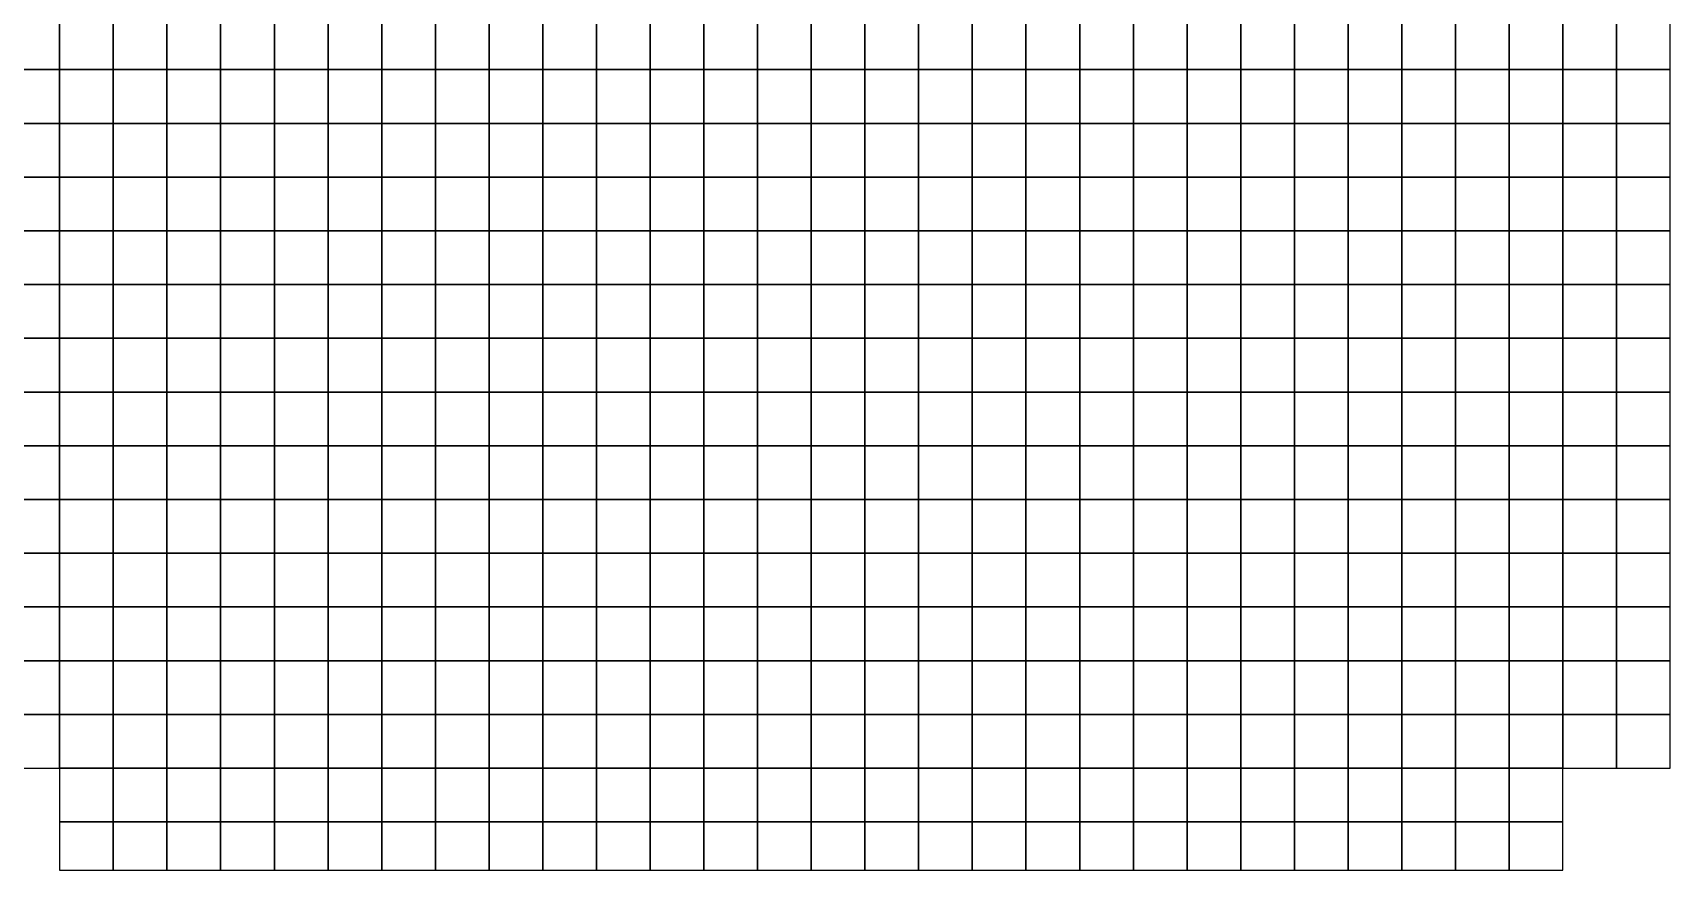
# Model space of a CAD drawing. Extents: x -2.8 to 74.5, y -0.2 to 18.4.
# Drawn here: x 30.07 to 36.17, y -0.18 to 2.94 of the extents above; entities that cross this region are included whole.
import ezdxf

# ---------------------------------------------------------------- set-up
doc = ezdxf.new("R2010")
doc.units = 0
doc.header["$MEASUREMENT"] = 0
doc.layers.add('layer_elements', color=7, linetype='Continuous')

msp = doc.modelspace()

# ---------------------------------------------------------------- linework, layer by layer
at = {"layer": 'layer_elements', "color": 171, "true_color": 0x8080ff}
for points in [[(29.97, 2.8), (30.17, 2.8), (30.17, 3), (29.97, 3)], [(30.17, 2.8), (30.37, 2.8), (30.37, 3), (30.17, 3)], [(30.37, 2.8), (30.57, 2.8), (30.57, 3), (30.37, 3)], [(30.57, 2.8), (30.77, 2.8), (30.77, 3), (30.57, 3)], [(30.77, 2.8), (30.97, 2.8), (30.97, 3), (30.77, 3)], [(30.97, 2.8), (31.17, 2.8), (31.17, 3), (30.97, 3)], [(31.17, 2.8), (31.37, 2.8), (31.37, 3), (31.17, 3)], [(31.37, 2.8), (31.57, 2.8), (31.57, 3), (31.37, 3)], [(31.57, 2.8), (31.77, 2.8), (31.77, 3), (31.57, 3)], [(31.77, 2.8), (31.97, 2.8), (31.97, 3), (31.77, 3)], [(31.97, 2.8), (32.17, 2.8), (32.17, 3), (31.97, 3)], [(32.17, 2.8), (32.37, 2.8), (32.37, 3), (32.17, 3)], [(32.37, 2.8), (32.57, 2.8), (32.57, 3), (32.37, 3)], [(32.57, 2.8), (32.77, 2.8), (32.77, 3), (32.57, 3)], [(32.77, 2.8), (32.97, 2.8), (32.97, 3), (32.77, 3)], [(32.97, 2.8), (33.17, 2.8), (33.17, 3), (32.97, 3)], [(33.17, 2.8), (33.37, 2.8), (33.37, 3), (33.17, 3)], [(33.37, 2.8), (33.57, 2.8), (33.57, 3), (33.37, 3)], [(33.57, 2.8), (33.77, 2.8), (33.77, 3), (33.57, 3)], [(33.77, 2.8), (33.97, 2.8), (33.97, 3), (33.77, 3)], [(33.97, 2.8), (34.17, 2.8), (34.17, 3), (33.97, 3)], [(34.17, 2.8), (34.37, 2.8), (34.37, 3), (34.17, 3)], [(34.37, 2.8), (34.57, 2.8), (34.57, 3), (34.37, 3)], [(34.57, 2.8), (34.77, 2.8), (34.77, 3), (34.57, 3)], [(34.77, 2.8), (34.97, 2.8), (34.97, 3), (34.77, 3)], [(34.97, 2.8), (35.17, 2.8), (35.17, 3), (34.97, 3)], [(35.17, 2.8), (35.37, 2.8), (35.37, 3), (35.17, 3)], [(35.37, 2.8), (35.57, 2.8), (35.57, 3), (35.37, 3)], [(35.57, 2.8), (35.77, 2.8), (35.77, 3), (35.57, 3)], [(35.77, 2.8), (35.97, 2.8), (35.97, 3), (35.77, 3)], [(35.97, 2.8), (36.17, 2.8), (36.17, 3), (35.97, 3)], [(29.97, 2.6), (30.17, 2.6), (30.17, 2.8), (29.97, 2.8)], [(30.17, 2.6), (30.37, 2.6), (30.37, 2.8), (30.17, 2.8)], [(30.37, 2.6), (30.57, 2.6), (30.57, 2.8), (30.37, 2.8)], [(30.57, 2.6), (30.77, 2.6), (30.77, 2.8), (30.57, 2.8)], [(30.77, 2.6), (30.97, 2.6), (30.97, 2.8), (30.77, 2.8)], [(30.97, 2.6), (31.17, 2.6), (31.17, 2.8), (30.97, 2.8)], [(31.17, 2.6), (31.37, 2.6), (31.37, 2.8), (31.17, 2.8)], [(31.37, 2.6), (31.57, 2.6), (31.57, 2.8), (31.37, 2.8)], [(31.57, 2.6), (31.77, 2.6), (31.77, 2.8), (31.57, 2.8)], [(31.77, 2.6), (31.97, 2.6), (31.97, 2.8), (31.77, 2.8)], [(31.97, 2.6), (32.17, 2.6), (32.17, 2.8), (31.97, 2.8)], [(32.17, 2.6), (32.37, 2.6), (32.37, 2.8), (32.17, 2.8)], [(32.37, 2.6), (32.57, 2.6), (32.57, 2.8), (32.37, 2.8)], [(32.57, 2.6), (32.77, 2.6), (32.77, 2.8), (32.57, 2.8)], [(32.77, 2.6), (32.97, 2.6), (32.97, 2.8), (32.77, 2.8)], [(32.97, 2.6), (33.17, 2.6), (33.17, 2.8), (32.97, 2.8)], [(33.17, 2.6), (33.37, 2.6), (33.37, 2.8), (33.17, 2.8)], [(33.37, 2.6), (33.57, 2.6), (33.57, 2.8), (33.37, 2.8)], [(33.57, 2.6), (33.77, 2.6), (33.77, 2.8), (33.57, 2.8)], [(33.77, 2.6), (33.97, 2.6), (33.97, 2.8), (33.77, 2.8)], [(33.97, 2.6), (34.17, 2.6), (34.17, 2.8), (33.97, 2.8)], [(34.17, 2.6), (34.37, 2.6), (34.37, 2.8), (34.17, 2.8)], [(34.37, 2.6), (34.57, 2.6), (34.57, 2.8), (34.37, 2.8)], [(34.57, 2.6), (34.77, 2.6), (34.77, 2.8), (34.57, 2.8)], [(34.77, 2.6), (34.97, 2.6), (34.97, 2.8), (34.77, 2.8)], [(34.97, 2.6), (35.17, 2.6), (35.17, 2.8), (34.97, 2.8)], [(35.17, 2.6), (35.37, 2.6), (35.37, 2.8), (35.17, 2.8)], [(35.37, 2.6), (35.57, 2.6), (35.57, 2.8), (35.37, 2.8)], [(35.57, 2.6), (35.77, 2.6), (35.77, 2.8), (35.57, 2.8)], [(35.77, 2.6), (35.97, 2.6), (35.97, 2.8), (35.77, 2.8)], [(35.97, 2.6), (36.17, 2.6), (36.17, 2.8), (35.97, 2.8)], [(29.97, 2.4), (30.17, 2.4), (30.17, 2.6), (29.97, 2.6)], [(30.17, 2.4), (30.37, 2.4), (30.37, 2.6), (30.17, 2.6)], [(30.37, 2.4), (30.57, 2.4), (30.57, 2.6), (30.37, 2.6)], [(30.57, 2.4), (30.77, 2.4), (30.77, 2.6), (30.57, 2.6)], [(30.77, 2.4), (30.97, 2.4), (30.97, 2.6), (30.77, 2.6)], [(30.97, 2.4), (31.17, 2.4), (31.17, 2.6), (30.97, 2.6)], [(31.17, 2.4), (31.37, 2.4), (31.37, 2.6), (31.17, 2.6)], [(31.37, 2.4), (31.57, 2.4), (31.57, 2.6), (31.37, 2.6)], [(31.57, 2.4), (31.77, 2.4), (31.77, 2.6), (31.57, 2.6)], [(31.77, 2.4), (31.97, 2.4), (31.97, 2.6), (31.77, 2.6)], [(31.97, 2.4), (32.17, 2.4), (32.17, 2.6), (31.97, 2.6)], [(32.17, 2.4), (32.37, 2.4), (32.37, 2.6), (32.17, 2.6)], [(32.37, 2.4), (32.57, 2.4), (32.57, 2.6), (32.37, 2.6)], [(32.57, 2.4), (32.77, 2.4), (32.77, 2.6), (32.57, 2.6)], [(32.77, 2.4), (32.97, 2.4), (32.97, 2.6), (32.77, 2.6)], [(32.97, 2.4), (33.17, 2.4), (33.17, 2.6), (32.97, 2.6)], [(33.17, 2.4), (33.37, 2.4), (33.37, 2.6), (33.17, 2.6)], [(33.37, 2.4), (33.57, 2.4), (33.57, 2.6), (33.37, 2.6)], [(33.57, 2.4), (33.77, 2.4), (33.77, 2.6), (33.57, 2.6)], [(33.77, 2.4), (33.97, 2.4), (33.97, 2.6), (33.77, 2.6)], [(33.97, 2.4), (34.17, 2.4), (34.17, 2.6), (33.97, 2.6)], [(34.17, 2.4), (34.37, 2.4), (34.37, 2.6), (34.17, 2.6)], [(34.37, 2.4), (34.57, 2.4), (34.57, 2.6), (34.37, 2.6)], [(34.57, 2.4), (34.77, 2.4), (34.77, 2.6), (34.57, 2.6)], [(34.77, 2.4), (34.97, 2.4), (34.97, 2.6), (34.77, 2.6)], [(34.97, 2.4), (35.17, 2.4), (35.17, 2.6), (34.97, 2.6)], [(35.17, 2.4), (35.37, 2.4), (35.37, 2.6), (35.17, 2.6)], [(35.37, 2.4), (35.57, 2.4), (35.57, 2.6), (35.37, 2.6)], [(35.57, 2.4), (35.77, 2.4), (35.77, 2.6), (35.57, 2.6)], [(35.77, 2.4), (35.97, 2.4), (35.97, 2.6), (35.77, 2.6)], [(35.97, 2.4), (36.17, 2.4), (36.17, 2.6), (35.97, 2.6)], [(29.97, 2.2), (30.17, 2.2), (30.17, 2.4), (29.97, 2.4)], [(30.17, 2.2), (30.37, 2.2), (30.37, 2.4), (30.17, 2.4)], [(30.37, 2.2), (30.57, 2.2), (30.57, 2.4), (30.37, 2.4)], [(30.57, 2.2), (30.77, 2.2), (30.77, 2.4), (30.57, 2.4)], [(30.77, 2.2), (30.97, 2.2), (30.97, 2.4), (30.77, 2.4)], [(30.97, 2.2), (31.17, 2.2), (31.17, 2.4), (30.97, 2.4)], [(31.17, 2.2), (31.37, 2.2), (31.37, 2.4), (31.17, 2.4)], [(31.37, 2.2), (31.57, 2.2), (31.57, 2.4), (31.37, 2.4)], [(31.57, 2.2), (31.77, 2.2), (31.77, 2.4), (31.57, 2.4)], [(31.77, 2.2), (31.97, 2.2), (31.97, 2.4), (31.77, 2.4)], [(31.97, 2.2), (32.17, 2.2), (32.17, 2.4), (31.97, 2.4)], [(32.17, 2.2), (32.37, 2.2), (32.37, 2.4), (32.17, 2.4)], [(32.37, 2.2), (32.57, 2.2), (32.57, 2.4), (32.37, 2.4)], [(32.57, 2.2), (32.77, 2.2), (32.77, 2.4), (32.57, 2.4)], [(32.77, 2.2), (32.97, 2.2), (32.97, 2.4), (32.77, 2.4)], [(32.97, 2.2), (33.17, 2.2), (33.17, 2.4), (32.97, 2.4)], [(33.17, 2.2), (33.37, 2.2), (33.37, 2.4), (33.17, 2.4)], [(33.37, 2.2), (33.57, 2.2), (33.57, 2.4), (33.37, 2.4)], [(33.57, 2.2), (33.77, 2.2), (33.77, 2.4), (33.57, 2.4)], [(33.77, 2.2), (33.97, 2.2), (33.97, 2.4), (33.77, 2.4)], [(33.97, 2.2), (34.17, 2.2), (34.17, 2.4), (33.97, 2.4)], [(34.17, 2.2), (34.37, 2.2), (34.37, 2.4), (34.17, 2.4)], [(34.37, 2.2), (34.57, 2.2), (34.57, 2.4), (34.37, 2.4)], [(34.57, 2.2), (34.77, 2.2), (34.77, 2.4), (34.57, 2.4)], [(34.77, 2.2), (34.97, 2.2), (34.97, 2.4), (34.77, 2.4)], [(34.97, 2.2), (35.17, 2.2), (35.17, 2.4), (34.97, 2.4)], [(35.17, 2.2), (35.37, 2.2), (35.37, 2.4), (35.17, 2.4)], [(35.37, 2.2), (35.57, 2.2), (35.57, 2.4), (35.37, 2.4)], [(35.57, 2.2), (35.77, 2.2), (35.77, 2.4), (35.57, 2.4)], [(35.77, 2.2), (35.97, 2.2), (35.97, 2.4), (35.77, 2.4)], [(35.97, 2.2), (36.17, 2.2), (36.17, 2.4), (35.97, 2.4)], [(29.97, 2), (30.17, 2), (30.17, 2.2), (29.97, 2.2)], [(30.17, 2), (30.37, 2), (30.37, 2.2), (30.17, 2.2)], [(30.37, 2), (30.57, 2), (30.57, 2.2), (30.37, 2.2)], [(30.57, 2), (30.77, 2), (30.77, 2.2), (30.57, 2.2)], [(30.77, 2), (30.97, 2), (30.97, 2.2), (30.77, 2.2)], [(30.97, 2), (31.17, 2), (31.17, 2.2), (30.97, 2.2)], [(31.17, 2), (31.37, 2), (31.37, 2.2), (31.17, 2.2)], [(31.37, 2), (31.57, 2), (31.57, 2.2), (31.37, 2.2)], [(31.57, 2), (31.77, 2), (31.77, 2.2), (31.57, 2.2)], [(31.77, 2), (31.97, 2), (31.97, 2.2), (31.77, 2.2)], [(31.97, 2), (32.17, 2), (32.17, 2.2), (31.97, 2.2)], [(32.17, 2), (32.37, 2), (32.37, 2.2), (32.17, 2.2)], [(32.37, 2), (32.57, 2), (32.57, 2.2), (32.37, 2.2)], [(32.57, 2), (32.77, 2), (32.77, 2.2), (32.57, 2.2)], [(32.77, 2), (32.97, 2), (32.97, 2.2), (32.77, 2.2)], [(32.97, 2), (33.17, 2), (33.17, 2.2), (32.97, 2.2)], [(33.17, 2), (33.37, 2), (33.37, 2.2), (33.17, 2.2)], [(33.37, 2), (33.57, 2), (33.57, 2.2), (33.37, 2.2)], [(33.57, 2), (33.77, 2), (33.77, 2.2), (33.57, 2.2)], [(33.77, 2), (33.97, 2), (33.97, 2.2), (33.77, 2.2)], [(33.97, 2), (34.17, 2), (34.17, 2.2), (33.97, 2.2)], [(34.17, 2), (34.37, 2), (34.37, 2.2), (34.17, 2.2)], [(34.37, 2), (34.57, 2), (34.57, 2.2), (34.37, 2.2)], [(34.57, 2), (34.77, 2), (34.77, 2.2), (34.57, 2.2)], [(34.77, 2), (34.97, 2), (34.97, 2.2), (34.77, 2.2)], [(34.97, 2), (35.17, 2), (35.17, 2.2), (34.97, 2.2)], [(35.17, 2), (35.37, 2), (35.37, 2.2), (35.17, 2.2)], [(35.37, 2), (35.57, 2), (35.57, 2.2), (35.37, 2.2)], [(35.57, 2), (35.77, 2), (35.77, 2.2), (35.57, 2.2)], [(35.77, 2), (35.97, 2), (35.97, 2.2), (35.77, 2.2)], [(35.97, 2), (36.17, 2), (36.17, 2.2), (35.97, 2.2)], [(29.97, 1.8), (30.17, 1.8), (30.17, 2), (29.97, 2)], [(30.17, 1.8), (30.37, 1.8), (30.37, 2), (30.17, 2)], [(30.37, 1.8), (30.57, 1.8), (30.57, 2), (30.37, 2)], [(30.57, 1.8), (30.77, 1.8), (30.77, 2), (30.57, 2)], [(30.77, 1.8), (30.97, 1.8), (30.97, 2), (30.77, 2)], [(30.97, 1.8), (31.17, 1.8), (31.17, 2), (30.97, 2)], [(31.17, 1.8), (31.37, 1.8), (31.37, 2), (31.17, 2)], [(31.37, 1.8), (31.57, 1.8), (31.57, 2), (31.37, 2)], [(31.57, 1.8), (31.77, 1.8), (31.77, 2), (31.57, 2)], [(31.77, 1.8), (31.97, 1.8), (31.97, 2), (31.77, 2)], [(31.97, 1.8), (32.17, 1.8), (32.17, 2), (31.97, 2)], [(32.17, 1.8), (32.37, 1.8), (32.37, 2), (32.17, 2)], [(32.37, 1.8), (32.57, 1.8), (32.57, 2), (32.37, 2)], [(32.57, 1.8), (32.77, 1.8), (32.77, 2), (32.57, 2)], [(32.77, 1.8), (32.97, 1.8), (32.97, 2), (32.77, 2)], [(32.97, 1.8), (33.17, 1.8), (33.17, 2), (32.97, 2)], [(33.17, 1.8), (33.37, 1.8), (33.37, 2), (33.17, 2)], [(33.37, 1.8), (33.57, 1.8), (33.57, 2), (33.37, 2)], [(33.57, 1.8), (33.77, 1.8), (33.77, 2), (33.57, 2)], [(33.77, 1.8), (33.97, 1.8), (33.97, 2), (33.77, 2)], [(33.97, 1.8), (34.17, 1.8), (34.17, 2), (33.97, 2)], [(34.17, 1.8), (34.37, 1.8), (34.37, 2), (34.17, 2)], [(34.37, 1.8), (34.57, 1.8), (34.57, 2), (34.37, 2)], [(34.57, 1.8), (34.77, 1.8), (34.77, 2), (34.57, 2)], [(34.77, 1.8), (34.97, 1.8), (34.97, 2), (34.77, 2)], [(34.97, 1.8), (35.17, 1.8), (35.17, 2), (34.97, 2)], [(35.17, 1.8), (35.37, 1.8), (35.37, 2), (35.17, 2)], [(35.37, 1.8), (35.57, 1.8), (35.57, 2), (35.37, 2)], [(35.57, 1.8), (35.77, 1.8), (35.77, 2), (35.57, 2)], [(35.77, 1.8), (35.97, 1.8), (35.97, 2), (35.77, 2)], [(35.97, 1.8), (36.17, 1.8), (36.17, 2), (35.97, 2)], [(29.97, 1.6), (30.17, 1.6), (30.17, 1.8), (29.97, 1.8)], [(30.17, 1.6), (30.37, 1.6), (30.37, 1.8), (30.17, 1.8)], [(30.37, 1.6), (30.57, 1.6), (30.57, 1.8), (30.37, 1.8)], [(30.57, 1.6), (30.77, 1.6), (30.77, 1.8), (30.57, 1.8)], [(30.77, 1.6), (30.97, 1.6), (30.97, 1.8), (30.77, 1.8)], [(30.97, 1.6), (31.17, 1.6), (31.17, 1.8), (30.97, 1.8)], [(31.17, 1.6), (31.37, 1.6), (31.37, 1.8), (31.17, 1.8)], [(31.37, 1.6), (31.57, 1.6), (31.57, 1.8), (31.37, 1.8)], [(31.57, 1.6), (31.77, 1.6), (31.77, 1.8), (31.57, 1.8)], [(31.77, 1.6), (31.97, 1.6), (31.97, 1.8), (31.77, 1.8)], [(31.97, 1.6), (32.17, 1.6), (32.17, 1.8), (31.97, 1.8)], [(32.17, 1.6), (32.37, 1.6), (32.37, 1.8), (32.17, 1.8)], [(32.37, 1.6), (32.57, 1.6), (32.57, 1.8), (32.37, 1.8)], [(32.57, 1.6), (32.77, 1.6), (32.77, 1.8), (32.57, 1.8)], [(32.77, 1.6), (32.97, 1.6), (32.97, 1.8), (32.77, 1.8)], [(32.97, 1.6), (33.17, 1.6), (33.17, 1.8), (32.97, 1.8)], [(33.17, 1.6), (33.37, 1.6), (33.37, 1.8), (33.17, 1.8)], [(33.37, 1.6), (33.57, 1.6), (33.57, 1.8), (33.37, 1.8)], [(33.57, 1.6), (33.77, 1.6), (33.77, 1.8), (33.57, 1.8)], [(33.77, 1.6), (33.97, 1.6), (33.97, 1.8), (33.77, 1.8)], [(33.97, 1.6), (34.17, 1.6), (34.17, 1.8), (33.97, 1.8)], [(34.17, 1.6), (34.37, 1.6), (34.37, 1.8), (34.17, 1.8)], [(34.37, 1.6), (34.57, 1.6), (34.57, 1.8), (34.37, 1.8)], [(34.57, 1.6), (34.77, 1.6), (34.77, 1.8), (34.57, 1.8)], [(34.77, 1.6), (34.97, 1.6), (34.97, 1.8), (34.77, 1.8)], [(34.97, 1.6), (35.17, 1.6), (35.17, 1.8), (34.97, 1.8)], [(35.17, 1.6), (35.37, 1.6), (35.37, 1.8), (35.17, 1.8)], [(35.37, 1.6), (35.57, 1.6), (35.57, 1.8), (35.37, 1.8)], [(35.57, 1.6), (35.77, 1.6), (35.77, 1.8), (35.57, 1.8)], [(35.77, 1.6), (35.97, 1.6), (35.97, 1.8), (35.77, 1.8)], [(35.97, 1.6), (36.17, 1.6), (36.17, 1.8), (35.97, 1.8)], [(29.97, 1.4), (30.17, 1.4), (30.17, 1.6), (29.97, 1.6)], [(30.17, 1.4), (30.37, 1.4), (30.37, 1.6), (30.17, 1.6)], [(30.37, 1.4), (30.57, 1.4), (30.57, 1.6), (30.37, 1.6)], [(30.57, 1.4), (30.77, 1.4), (30.77, 1.6), (30.57, 1.6)], [(30.77, 1.4), (30.97, 1.4), (30.97, 1.6), (30.77, 1.6)], [(30.97, 1.4), (31.17, 1.4), (31.17, 1.6), (30.97, 1.6)], [(31.17, 1.4), (31.37, 1.4), (31.37, 1.6), (31.17, 1.6)], [(31.37, 1.4), (31.57, 1.4), (31.57, 1.6), (31.37, 1.6)], [(31.57, 1.4), (31.77, 1.4), (31.77, 1.6), (31.57, 1.6)], [(31.77, 1.4), (31.97, 1.4), (31.97, 1.6), (31.77, 1.6)], [(31.97, 1.4), (32.17, 1.4), (32.17, 1.6), (31.97, 1.6)], [(32.17, 1.4), (32.37, 1.4), (32.37, 1.6), (32.17, 1.6)], [(32.37, 1.4), (32.57, 1.4), (32.57, 1.6), (32.37, 1.6)], [(32.57, 1.4), (32.77, 1.4), (32.77, 1.6), (32.57, 1.6)], [(32.77, 1.4), (32.97, 1.4), (32.97, 1.6), (32.77, 1.6)], [(32.97, 1.4), (33.17, 1.4), (33.17, 1.6), (32.97, 1.6)], [(33.17, 1.4), (33.37, 1.4), (33.37, 1.6), (33.17, 1.6)], [(33.37, 1.4), (33.57, 1.4), (33.57, 1.6), (33.37, 1.6)], [(33.57, 1.4), (33.77, 1.4), (33.77, 1.6), (33.57, 1.6)], [(33.77, 1.4), (33.97, 1.4), (33.97, 1.6), (33.77, 1.6)], [(33.97, 1.4), (34.17, 1.4), (34.17, 1.6), (33.97, 1.6)], [(34.17, 1.4), (34.37, 1.4), (34.37, 1.6), (34.17, 1.6)], [(34.37, 1.4), (34.57, 1.4), (34.57, 1.6), (34.37, 1.6)], [(34.57, 1.4), (34.77, 1.4), (34.77, 1.6), (34.57, 1.6)], [(34.77, 1.4), (34.97, 1.4), (34.97, 1.6), (34.77, 1.6)], [(34.97, 1.4), (35.17, 1.4), (35.17, 1.6), (34.97, 1.6)], [(35.17, 1.4), (35.37, 1.4), (35.37, 1.6), (35.17, 1.6)], [(35.37, 1.4), (35.57, 1.4), (35.57, 1.6), (35.37, 1.6)], [(35.57, 1.4), (35.77, 1.4), (35.77, 1.6), (35.57, 1.6)], [(35.77, 1.4), (35.97, 1.4), (35.97, 1.6), (35.77, 1.6)], [(35.97, 1.4), (36.17, 1.4), (36.17, 1.6), (35.97, 1.6)], [(29.97, 1.2), (30.17, 1.2), (30.17, 1.4), (29.97, 1.4)], [(30.17, 1.2), (30.37, 1.2), (30.37, 1.4), (30.17, 1.4)], [(30.37, 1.2), (30.57, 1.2), (30.57, 1.4), (30.37, 1.4)], [(30.57, 1.2), (30.77, 1.2), (30.77, 1.4), (30.57, 1.4)], [(30.77, 1.2), (30.97, 1.2), (30.97, 1.4), (30.77, 1.4)], [(30.97, 1.2), (31.17, 1.2), (31.17, 1.4), (30.97, 1.4)], [(31.17, 1.2), (31.37, 1.2), (31.37, 1.4), (31.17, 1.4)], [(31.37, 1.2), (31.57, 1.2), (31.57, 1.4), (31.37, 1.4)], [(31.57, 1.2), (31.77, 1.2), (31.77, 1.4), (31.57, 1.4)], [(31.77, 1.2), (31.97, 1.2), (31.97, 1.4), (31.77, 1.4)], [(31.97, 1.2), (32.17, 1.2), (32.17, 1.4), (31.97, 1.4)], [(32.17, 1.2), (32.37, 1.2), (32.37, 1.4), (32.17, 1.4)], [(32.37, 1.2), (32.57, 1.2), (32.57, 1.4), (32.37, 1.4)], [(32.57, 1.2), (32.77, 1.2), (32.77, 1.4), (32.57, 1.4)], [(32.77, 1.2), (32.97, 1.2), (32.97, 1.4), (32.77, 1.4)], [(32.97, 1.2), (33.17, 1.2), (33.17, 1.4), (32.97, 1.4)], [(33.17, 1.2), (33.37, 1.2), (33.37, 1.4), (33.17, 1.4)], [(33.37, 1.2), (33.57, 1.2), (33.57, 1.4), (33.37, 1.4)], [(33.57, 1.2), (33.77, 1.2), (33.77, 1.4), (33.57, 1.4)], [(33.77, 1.2), (33.97, 1.2), (33.97, 1.4), (33.77, 1.4)], [(33.97, 1.2), (34.17, 1.2), (34.17, 1.4), (33.97, 1.4)], [(34.17, 1.2), (34.37, 1.2), (34.37, 1.4), (34.17, 1.4)], [(34.37, 1.2), (34.57, 1.2), (34.57, 1.4), (34.37, 1.4)], [(34.57, 1.2), (34.77, 1.2), (34.77, 1.4), (34.57, 1.4)], [(34.77, 1.2), (34.97, 1.2), (34.97, 1.4), (34.77, 1.4)], [(34.97, 1.2), (35.17, 1.2), (35.17, 1.4), (34.97, 1.4)], [(35.17, 1.2), (35.37, 1.2), (35.37, 1.4), (35.17, 1.4)], [(35.37, 1.2), (35.57, 1.2), (35.57, 1.4), (35.37, 1.4)], [(35.57, 1.2), (35.77, 1.2), (35.77, 1.4), (35.57, 1.4)], [(35.77, 1.2), (35.97, 1.2), (35.97, 1.4), (35.77, 1.4)], [(35.97, 1.2), (36.17, 1.2), (36.17, 1.4), (35.97, 1.4)], [(30.77, 1), (30.97, 1), (30.97, 1.2), (30.77, 1.2)], [(30.97, 1), (31.17, 1), (31.17, 1.2), (30.97, 1.2)], [(31.17, 1), (31.37, 1), (31.37, 1.2), (31.17, 1.2)], [(31.37, 1), (31.57, 1), (31.57, 1.2), (31.37, 1.2)], [(31.57, 1), (31.77, 1), (31.77, 1.2), (31.57, 1.2)], [(31.77, 1), (31.97, 1), (31.97, 1.2), (31.77, 1.2)], [(31.97, 1), (32.17, 1), (32.17, 1.2), (31.97, 1.2)], [(32.17, 1), (32.37, 1), (32.37, 1.2), (32.17, 1.2)], [(32.37, 1), (32.57, 1), (32.57, 1.2), (32.37, 1.2)], [(32.57, 1), (32.77, 1), (32.77, 1.2), (32.57, 1.2)], [(32.77, 1), (32.97, 1), (32.97, 1.2), (32.77, 1.2)], [(32.97, 1), (33.17, 1), (33.17, 1.2), (32.97, 1.2)], [(33.17, 1), (33.37, 1), (33.37, 1.2), (33.17, 1.2)], [(33.37, 1), (33.57, 1), (33.57, 1.2), (33.37, 1.2)], [(33.57, 1), (33.77, 1), (33.77, 1.2), (33.57, 1.2)], [(33.77, 1), (33.97, 1), (33.97, 1.2), (33.77, 1.2)], [(33.97, 1), (34.17, 1), (34.17, 1.2), (33.97, 1.2)], [(34.17, 1), (34.37, 1), (34.37, 1.2), (34.17, 1.2)], [(34.37, 1), (34.57, 1), (34.57, 1.2), (34.37, 1.2)], [(34.57, 1), (34.77, 1), (34.77, 1.2), (34.57, 1.2)], [(34.77, 1), (34.97, 1), (34.97, 1.2), (34.77, 1.2)], [(34.97, 1), (35.17, 1), (35.17, 1.2), (34.97, 1.2)], [(35.17, 1), (35.37, 1), (35.37, 1.2), (35.17, 1.2)], [(35.37, 1), (35.57, 1), (35.57, 1.2), (35.37, 1.2)], [(35.57, 1), (35.77, 1), (35.77, 1.2), (35.57, 1.2)], [(30.97, 0.8), (31.17, 0.8), (31.17, 1), (30.97, 1)], [(31.17, 0.8), (31.37, 0.8), (31.37, 1), (31.17, 1)], [(31.37, 0.8), (31.57, 0.8), (31.57, 1), (31.37, 1)], [(31.57, 0.8), (31.77, 0.8), (31.77, 1), (31.57, 1)], [(31.77, 0.8), (31.97, 0.8), (31.97, 1), (31.77, 1)], [(31.97, 0.8), (32.17, 0.8), (32.17, 1), (31.97, 1)], [(32.17, 0.8), (32.37, 0.8), (32.37, 1), (32.17, 1)], [(32.37, 0.8), (32.57, 0.8), (32.57, 1), (32.37, 1)], [(32.57, 0.8), (32.77, 0.8), (32.77, 1), (32.57, 1)], [(32.77, 0.8), (32.97, 0.8), (32.97, 1), (32.77, 1)], [(32.97, 0.8), (33.17, 0.8), (33.17, 1), (32.97, 1)], [(33.17, 0.8), (33.37, 0.8), (33.37, 1), (33.17, 1)], [(33.37, 0.8), (33.57, 0.8), (33.57, 1), (33.37, 1)], [(33.57, 0.8), (33.77, 0.8), (33.77, 1), (33.57, 1)], [(33.77, 0.8), (33.97, 0.8), (33.97, 1), (33.77, 1)], [(33.97, 0.8), (34.17, 0.8), (34.17, 1), (33.97, 1)], [(34.17, 0.8), (34.37, 0.8), (34.37, 1), (34.17, 1)], [(34.37, 0.8), (34.57, 0.8), (34.57, 1), (34.37, 1)], [(34.57, 0.8), (34.77, 0.8), (34.77, 1), (34.57, 1)], [(34.77, 0.8), (34.97, 0.8), (34.97, 1), (34.77, 1)], [(31.17, 0.6), (31.37, 0.6), (31.37, 0.8), (31.17, 0.8)], [(31.37, 0.6), (31.57, 0.6), (31.57, 0.8), (31.37, 0.8)], [(31.57, 0.6), (31.77, 0.6), (31.77, 0.8), (31.57, 0.8)], [(31.77, 0.6), (31.97, 0.6), (31.97, 0.8), (31.77, 0.8)], [(31.97, 0.6), (32.17, 0.6), (32.17, 0.8), (31.97, 0.8)], [(32.17, 0.6), (32.37, 0.6), (32.37, 0.8), (32.17, 0.8)], [(32.37, 0.6), (32.57, 0.6), (32.57, 0.8), (32.37, 0.8)], [(32.57, 0.6), (32.77, 0.6), (32.77, 0.8), (32.57, 0.8)], [(32.77, 0.6), (32.97, 0.6), (32.97, 0.8), (32.77, 0.8)], [(32.97, 0.6), (33.17, 0.6), (33.17, 0.8), (32.97, 0.8)], [(33.17, 0.6), (33.37, 0.6), (33.37, 0.8), (33.17, 0.8)], [(33.37, 0.6), (33.57, 0.6), (33.57, 0.8), (33.37, 0.8)], [(33.57, 0.6), (33.77, 0.6), (33.77, 0.8), (33.57, 0.8)], [(33.77, 0.6), (33.97, 0.6), (33.97, 0.8), (33.77, 0.8)], [(33.97, 0.6), (34.17, 0.6), (34.17, 0.8), (33.97, 0.8)], [(34.17, 0.6), (34.37, 0.6), (34.37, 0.8), (34.17, 0.8)], [(34.37, 0.6), (34.57, 0.6), (34.57, 0.8), (34.37, 0.8)], [(34.57, 0.6), (34.77, 0.6), (34.77, 0.8), (34.57, 0.8)], [(34.77, 0.6), (34.97, 0.6), (34.97, 0.8), (34.77, 0.8)], [(31.17, 0.4), (31.37, 0.4), (31.37, 0.6), (31.17, 0.6)], [(31.37, 0.4), (31.57, 0.4), (31.57, 0.6), (31.37, 0.6)], [(31.57, 0.4), (31.77, 0.4), (31.77, 0.6), (31.57, 0.6)], [(31.77, 0.4), (31.97, 0.4), (31.97, 0.6), (31.77, 0.6)], [(31.97, 0.4), (32.17, 0.4), (32.17, 0.6), (31.97, 0.6)], [(32.17, 0.4), (32.37, 0.4), (32.37, 0.6), (32.17, 0.6)], [(32.37, 0.4), (32.57, 0.4), (32.57, 0.6), (32.37, 0.6)], [(32.57, 0.4), (32.77, 0.4), (32.77, 0.6), (32.57, 0.6)], [(32.77, 0.4), (32.97, 0.4), (32.97, 0.6), (32.77, 0.6)], [(32.97, 0.4), (33.17, 0.4), (33.17, 0.6), (32.97, 0.6)], [(33.17, 0.4), (33.37, 0.4), (33.37, 0.6), (33.17, 0.6)], [(33.37, 0.4), (33.57, 0.4), (33.57, 0.6), (33.37, 0.6)], [(33.57, 0.4), (33.77, 0.4), (33.77, 0.6), (33.57, 0.6)], [(33.77, 0.4), (33.97, 0.4), (33.97, 0.6), (33.77, 0.6)], [(33.97, 0.4), (34.17, 0.4), (34.17, 0.6), (33.97, 0.6)], [(34.17, 0.4), (34.37, 0.4), (34.37, 0.6), (34.17, 0.6)], [(34.37, 0.4), (34.57, 0.4), (34.57, 0.6), (34.37, 0.6)], [(34.57, 0.4), (34.77, 0.4), (34.77, 0.6), (34.57, 0.6)], [(31.17, 0.2), (31.37, 0.2), (31.37, 0.4), (31.17, 0.4)], [(31.37, 0.2), (31.57, 0.2), (31.57, 0.4), (31.37, 0.4)], [(31.57, 0.2), (31.77, 0.2), (31.77, 0.4), (31.57, 0.4)], [(31.77, 0.2), (31.97, 0.2), (31.97, 0.4), (31.77, 0.4)], [(31.97, 0.2), (32.17, 0.2), (32.17, 0.4), (31.97, 0.4)], [(32.17, 0.2), (32.37, 0.2), (32.37, 0.4), (32.17, 0.4)], [(32.37, 0.2), (32.57, 0.2), (32.57, 0.4), (32.37, 0.4)], [(32.57, 0.2), (32.77, 0.2), (32.77, 0.4), (32.57, 0.4)], [(32.77, 0.2), (32.97, 0.2), (32.97, 0.4), (32.77, 0.4)], [(32.97, 0.2), (33.17, 0.2), (33.17, 0.4), (32.97, 0.4)], [(33.17, 0.2), (33.37, 0.2), (33.37, 0.4), (33.17, 0.4)], [(33.37, 0.2), (33.57, 0.2), (33.57, 0.4), (33.37, 0.4)], [(33.57, 0.2), (33.77, 0.2), (33.77, 0.4), (33.57, 0.4)], [(33.77, 0.2), (33.97, 0.2), (33.97, 0.4), (33.77, 0.4)], [(33.97, 0.2), (34.17, 0.2), (34.17, 0.4), (33.97, 0.4)], [(34.17, 0.2), (34.37, 0.2), (34.37, 0.4), (34.17, 0.4)], [(34.37, 0.2), (34.57, 0.2), (34.57, 0.4), (34.37, 0.4)], [(34.57, 0.2), (34.77, 0.2), (34.77, 0.4), (34.57, 0.4)], [(35.97, 0.2), (36.17, 0.2), (36.17, 0.4), (35.97, 0.4)], [(30.17, 0), (30.37, 0, 0), (30.37, 0.2, 0), (30.17, 0.2)], [(30.97, 0), (31.17, 0), (31.17, 0.2), (30.97, 0.2)], [(31.17, 0), (31.37, 0), (31.37, 0.2), (31.17, 0.2)], [(31.37, 0), (31.57, 0), (31.57, 0.2), (31.37, 0.2)], [(31.57, 0), (31.77, 0), (31.77, 0.2), (31.57, 0.2)], [(31.77, 0), (31.97, 0), (31.97, 0.2), (31.77, 0.2)], [(31.97, 0), (32.17, 0), (32.17, 0.2), (31.97, 0.2)], [(32.17, 0), (32.37, 0), (32.37, 0.2), (32.17, 0.2)], [(32.37, 0), (32.57, 0), (32.57, 0.2), (32.37, 0.2)], [(32.57, 0), (32.77, 0), (32.77, 0.2), (32.57, 0.2)], [(32.77, 0), (32.97, 0), (32.97, 0.2), (32.77, 0.2)], [(32.97, 0), (33.17, 0), (33.17, 0.2), (32.97, 0.2)], [(33.17, 0), (33.37, 0), (33.37, 0.2), (33.17, 0.2)], [(33.37, 0), (33.57, 0), (33.57, 0.2), (33.37, 0.2)], [(33.57, 0), (33.77, 0), (33.77, 0.2), (33.57, 0.2)], [(33.77, 0), (33.97, 0), (33.97, 0.2), (33.77, 0.2)], [(33.97, 0), (34.17, 0), (34.17, 0.2), (33.97, 0.2)], [(34.17, 0), (34.37, 0), (34.37, 0.2), (34.17, 0.2)], [(34.37, 0), (34.57, 0), (34.57, 0.2), (34.37, 0.2)], [(34.57, 0), (34.77, 0), (34.77, 0.2), (34.57, 0.2)], [(30.17, -0.18), (30.37, -0.18, 0), (30.37, 0, 0), (30.17, 0)], [(30.37, -0.18, 0), (30.57, -0.18), (30.57, 0), (30.37, 0, 0)], [(30.97, -0.18), (31.17, -0.18), (31.17, 0), (30.97, 0)], [(31.17, -0.18), (31.37, -0.18), (31.37, 0), (31.17, 0)], [(31.37, -0.18), (31.57, -0.18), (31.57, 0), (31.37, 0)], [(31.57, -0.18), (31.77, -0.18), (31.77, 0), (31.57, 0)], [(31.77, -0.18), (31.97, -0.18), (31.97, 0), (31.77, 0)], [(31.97, -0.18), (32.17, -0.18), (32.17, 0), (31.97, 0)], [(32.17, -0.18), (32.37, -0.18), (32.37, 0), (32.17, 0)], [(32.37, -0.18), (32.57, -0.18), (32.57, 0), (32.37, 0)], [(32.57, -0.18), (32.77, -0.18), (32.77, 0), (32.57, 0)], [(32.77, -0.18), (32.97, -0.18), (32.97, 0), (32.77, 0)], [(32.97, -0.18), (33.17, -0.18), (33.17, 0), (32.97, 0)], [(33.17, -0.18), (33.37, -0.18), (33.37, 0), (33.17, 0)], [(33.37, -0.18), (33.57, -0.18), (33.57, 0), (33.37, 0)], [(33.57, -0.18), (33.77, -0.18), (33.77, 0), (33.57, 0)], [(33.77, -0.18), (33.97, -0.18), (33.97, 0), (33.77, 0)], [(33.97, -0.18), (34.17, -0.18), (34.17, 0), (33.97, 0)], [(34.17, -0.18), (34.37, -0.18), (34.37, 0), (34.17, 0)], [(34.37, -0.18), (34.57, -0.18), (34.57, 0), (34.37, 0)], [(34.57, -0.18), (34.77, -0.18), (34.77, 0), (34.57, 0)], [(34.77, -0.18), (34.97, -0.18), (34.97, 0), (34.77, 0)], [(35.37, -0.18), (35.57, -0.18, 0), (35.57, 0), (35.37, 0)], [(35.57, -0.18, 0), (35.77, -0.18), (35.77, 0), (35.57, 0)]]:
    msp.add_3dface(points, dxfattribs=at)
at = {"layer": 'layer_elements', "color": 51, "true_color": 0xffff73}
for points in [[(29.97, 1), (30.17, 1), (30.17, 1.2), (29.97, 1.2)], [(30.17, 1), (30.37, 1), (30.37, 1.2), (30.17, 1.2)], [(30.37, 1), (30.57, 1), (30.57, 1.2), (30.37, 1.2)], [(30.57, 1), (30.77, 1), (30.77, 1.2), (30.57, 1.2)], [(35.77, 1), (35.97, 1), (35.97, 1.2), (35.77, 1.2)], [(35.97, 1), (36.17, 1), (36.17, 1.2), (35.97, 1.2)], [(29.97, 0.8), (30.17, 0.8), (30.17, 1), (29.97, 1)], [(30.17, 0.8), (30.37, 0.8), (30.37, 1), (30.17, 1)], [(30.37, 0.8), (30.57, 0.8), (30.57, 1), (30.37, 1)], [(30.57, 0.8), (30.77, 0.8), (30.77, 1), (30.57, 1)], [(30.77, 0.8), (30.97, 0.8), (30.97, 1), (30.77, 1)], [(34.97, 0.8), (35.17, 0.8), (35.17, 1), (34.97, 1)], [(35.17, 0.8), (35.37, 0.8), (35.37, 1), (35.17, 1)], [(35.37, 0.8), (35.57, 0.8), (35.57, 1), (35.37, 1)], [(35.57, 0.8), (35.77, 0.8), (35.77, 1), (35.57, 1)], [(35.77, 0.8), (35.97, 0.8), (35.97, 1), (35.77, 1)], [(35.97, 0.8), (36.17, 0.8), (36.17, 1), (35.97, 1)], [(30.77, 0.6), (30.97, 0.6), (30.97, 0.8), (30.77, 0.8)], [(30.97, 0.6), (31.17, 0.6), (31.17, 0.8), (30.97, 0.8)], [(34.97, 0.6), (35.17, 0.6), (35.17, 0.8), (34.97, 0.8)], [(35.37, 0.6), (35.57, 0.6), (35.57, 0.8), (35.37, 0.8)], [(30.77, 0.4), (30.97, 0.4), (30.97, 0.6), (30.77, 0.6)], [(30.97, 0.4), (31.17, 0.4), (31.17, 0.6), (30.97, 0.6)], [(34.77, 0.4), (34.97, 0.4), (34.97, 0.6), (34.77, 0.6)], [(34.97, 0.4), (35.17, 0.4), (35.17, 0.6), (34.97, 0.6)], [(35.97, 0.4), (36.17, 0.4), (36.17, 0.6), (35.97, 0.6)], [(30.77, 0.2), (30.97, 0.2), (30.97, 0.4), (30.77, 0.4)], [(30.97, 0.2), (31.17, 0.2), (31.17, 0.4), (30.97, 0.4)], [(34.77, 0.2), (34.97, 0.2), (34.97, 0.4), (34.77, 0.4)], [(34.97, 0.2), (35.17, 0.2), (35.17, 0.4), (34.97, 0.4)], [(35.77, 0.2), (35.97, 0.2), (35.97, 0.4), (35.77, 0.4)], [(30.37, 0, 0), (30.57, 0), (30.57, 0.2), (30.37, 0.2, 0)], [(30.57, 0), (30.77, 0), (30.77, 0.2), (30.57, 0.2)], [(30.77, 0), (30.97, 0), (30.97, 0.2), (30.77, 0.2)], [(34.77, 0), (34.97, 0), (34.97, 0.2), (34.77, 0.2)], [(34.97, 0), (35.17, 0), (35.17, 0.2), (34.97, 0.2)], [(35.17, 0), (35.37, 0), (35.37, 0.2), (35.17, 0.2)], [(35.37, 0), (35.57, 0), (35.57, 0.2), (35.37, 0.2)], [(35.57, 0), (35.77, 0), (35.77, 0.2), (35.57, 0.2)], [(30.57, -0.18), (30.77, -0.18), (30.77, 0), (30.57, 0)], [(30.77, -0.18), (30.97, -0.18), (30.97, 0), (30.77, 0)], [(34.97, -0.18), (35.17, -0.18), (35.17, 0), (34.97, 0)], [(35.17, -0.18), (35.37, -0.18), (35.37, 0), (35.17, 0)]]:
    msp.add_3dface(points, dxfattribs=at)
at = {"layer": 'layer_elements', "color": 40, "true_color": 0xffdc37}
for points in [[(29.97, 0.6), (30.17, 0.6), (30.17, 0.8), (29.97, 0.8)], [(30.17, 0.6), (30.37, 0.6), (30.37, 0.8), (30.17, 0.8)], [(30.37, 0.6), (30.57, 0.6), (30.57, 0.8), (30.37, 0.8)], [(30.57, 0.6), (30.77, 0.6), (30.77, 0.8), (30.57, 0.8)], [(35.17, 0.6), (35.37, 0.6), (35.37, 0.8), (35.17, 0.8)], [(35.57, 0.6), (35.77, 0.6), (35.77, 0.8), (35.57, 0.8)], [(35.77, 0.6), (35.97, 0.6), (35.97, 0.8), (35.77, 0.8)], [(35.97, 0.6), (36.17, 0.6), (36.17, 0.8), (35.97, 0.8)], [(30.57, 0.4), (30.77, 0.4), (30.77, 0.6), (30.57, 0.6)], [(35.17, 0.4), (35.37, 0.4), (35.37, 0.6), (35.17, 0.6)], [(35.77, 0.4), (35.97, 0.4), (35.97, 0.6), (35.77, 0.6)], [(29.97, 0.2), (30.17, 0.2), (30.17, 0.4), (29.97, 0.4, 0)], [(30.57, 0.2), (30.77, 0.2), (30.77, 0.4), (30.57, 0.4)], [(35.17, 0.2), (35.37, 0.2), (35.37, 0.4), (35.17, 0.4)]]:
    msp.add_3dface(points, dxfattribs=at)
at = {"layer": 'layer_elements', "color": 40, "true_color": 0xffa41c}
for points in [[(29.97, 0.4, 0), (30.17, 0.4), (30.17, 0.6), (29.97, 0.6)], [(30.37, 0.2, 0), (30.57, 0.2), (30.57, 0.4), (30.37, 0.4)]]:
    msp.add_3dface(points, dxfattribs=at)
at = {"layer": 'layer_elements', "color": 30, "true_color": 0xff6600}
for points in [[(30.17, 0.4), (30.37, 0.4), (30.37, 0.6), (30.17, 0.6)], [(30.37, 0.4), (30.57, 0.4), (30.57, 0.6), (30.37, 0.6)], [(35.37, 0.4), (35.57, 0.4), (35.57, 0.6), (35.37, 0.6)], [(35.57, 0.4), (35.77, 0.4), (35.77, 0.6), (35.57, 0.6)], [(30.17, 0.2), (30.37, 0.2, 0), (30.37, 0.4), (30.17, 0.4)], [(35.37, 0.2), (35.57, 0.2), (35.57, 0.4), (35.37, 0.4)], [(35.57, 0.2), (35.77, 0.2), (35.77, 0.4), (35.57, 0.4)]]:
    msp.add_3dface(points, dxfattribs=at)

doc.saveas('drawing.dxf')
